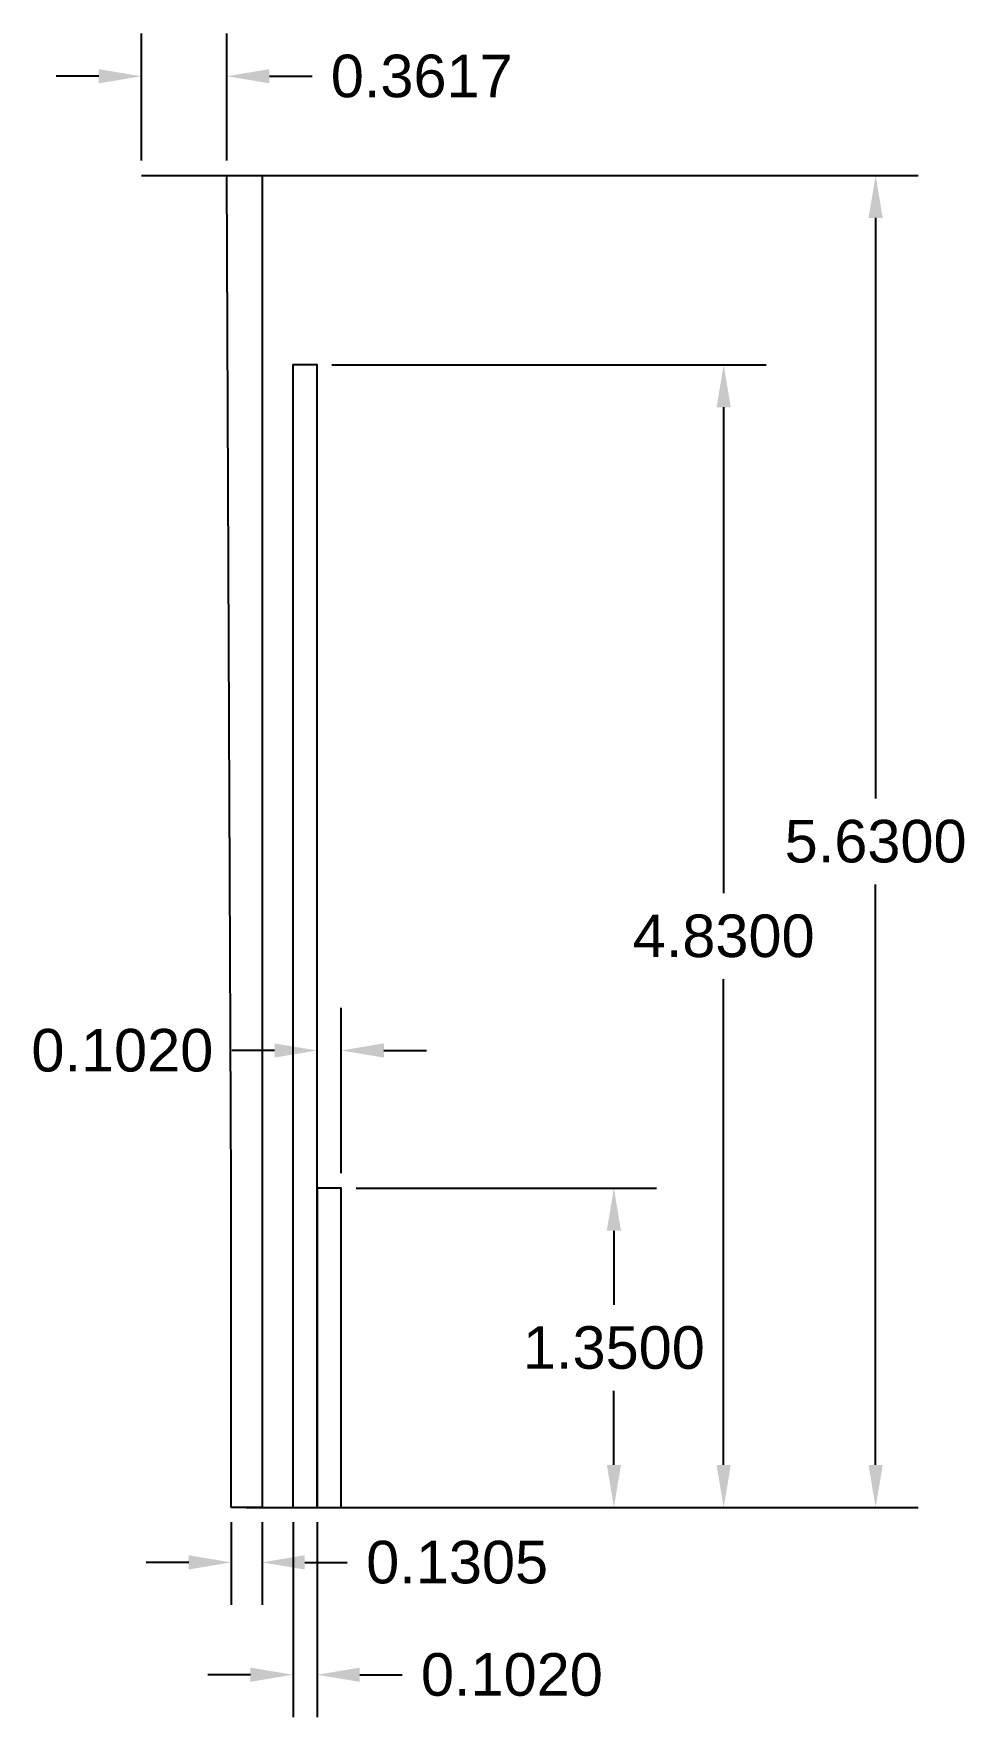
# Model space of a CAD drawing. Header units: centimetres. Extents: x 24.45 to 28.39, y 7.42 to 14.54.
import ezdxf

# ---------------------------------------------------------------- set-up
doc = ezdxf.new("R2010")
doc.units = ezdxf.units.CM
doc.header["$MEASUREMENT"] = 0
for name, color, linetype in [('Cilindru', 6, 'Continuous'), ('dim', 30, 'Continuous'), ('zid_ext_et1', 1, 'Continuous'), ('zid_ext_etaje', 2, 'Continuous')]:
    doc.layers.add(name, color=color, linetype=linetype)
doc.styles.get("Standard").update_dxf_attribs({"font": 'arial.ttf'})
doc.dimstyles.get("Standard").update_dxf_attribs({"dimtxt": 0.18, "dimasz": 0.18, "dimexe": 0.18, "dimexo": 0.0625, "dimgap": 0.09, "dimtad": 0, "dimtih": 1, "dimtoh": 1, "dimdec": 4, "dimzin": 0, "dimdsep": 46, "dimtxsty": 'Standard', "dimcen": 0.09, "dimadec": 0, "dimazin": 0, "dimtfac": 1, "dimtdec": 4, "dimtofl": 0, "dimtmove": 0, "dimatfit": 3, "dimfxl": 1, "dimtolj": 1, "dimtzin": 0, "dimarcsym": 0})

# ---------------------------------------------------------------- blocks, each defined once
blk = doc.blocks.new('*D1')
at = {"layer": 'Defpoints', "color": 0, "transparency": 16777216}
for p in [(25.7527, 9.6593), (25.7527, 8.3093), (26.9051, 8.3093)]:
    blk.add_point(p, dxfattribs=at)
at = {"layer": 'dim', "color": 0, "lineweight": -2, "transparency": 16777216}
for p, q in [((25.8152, 9.6593), (27.0851, 9.6593)), ((26.9051, 9.4793), (26.9051, 9.1662)), ((26.9051, 8.4893), (26.9051, 8.8023)), ((25.8152, 8.3093), (27.0851, 8.3093))]:
    blk.add_line(p, q, dxfattribs=at)
at = {"layer": 'dim', "color": 0, "transparency": 16777216}
for points in [[(26.8751, 9.4793), (26.9351, 9.4793), (26.9051, 9.6593)], [(26.8751, 8.4893), (26.9351, 8.4893), (26.9051, 8.3093)]]:
    blk.add_solid(points, dxfattribs=at)
at = {"layer": 'dim', "color": 0, "transparency": 16777216, "insert": (26.9051, 8.9843), "char_height": 0.18, "attachment_point": 5}
blk.add_mtext('\\A1;1.3500', dxfattribs=at)
blk = doc.blocks.new('*D2')
at = {"layer": 'Defpoints', "color": 0, "transparency": 16777216}
for p in [(25.6507, 10.2408), (25.6507, 9.6593), (25.7527, 9.6593)]:
    blk.add_point(p, dxfattribs=at)
at = {"layer": 'dim', "color": 0, "lineweight": -2, "transparency": 16777216}
for p, q in [((25.6507, 9.7218), (25.6507, 10.4208)), ((25.7527, 9.7218), (25.7527, 10.4208)), ((25.4707, 10.2408), (25.2907, 10.2408)), ((25.9327, 10.2408), (26.1127, 10.2408))]:
    blk.add_line(p, q, dxfattribs=at)
at = {"layer": 'dim', "color": 0, "transparency": 16777216}
for points in [[(25.4707, 10.2708), (25.4707, 10.2108), (25.6507, 10.2408)], [(25.9327, 10.2708), (25.9327, 10.2108), (25.7527, 10.2408)]]:
    blk.add_solid(points, dxfattribs=at)
at = {"layer": 'dim', "color": 0, "transparency": 16777216, "insert": (24.8273, 10.2408), "char_height": 0.18, "attachment_point": 5}
blk.add_mtext('\\A1;0.1020', dxfattribs=at)
blk = doc.blocks.new('*D3')
at = {"layer": 'Defpoints', "color": 0, "transparency": 16777216}
for p in [(25.5487, 8.3093), (25.6507, 8.3093), (25.6507, 7.6026)]:
    blk.add_point(p, dxfattribs=at)
at = {"layer": 'dim', "color": 0, "lineweight": -2, "transparency": 16777216}
for p, q in [((25.5487, 8.2468), (25.5487, 7.4226)), ((25.6507, 8.2468), (25.6507, 7.4226)), ((25.3687, 7.6026), (25.1887, 7.6026)), ((25.8307, 7.6026), (26.0107, 7.6026))]:
    blk.add_line(p, q, dxfattribs=at)
at = {"layer": 'dim', "color": 0, "transparency": 16777216}
for points in [[(25.3687, 7.6326), (25.3687, 7.5726), (25.5487, 7.6026)], [(25.8307, 7.6326), (25.8307, 7.5726), (25.6507, 7.6026)]]:
    blk.add_solid(points, dxfattribs=at)
at = {"layer": 'dim', "color": 0, "transparency": 16777216, "insert": (26.474, 7.6026), "char_height": 0.18, "attachment_point": 5}
blk.add_mtext('\\A1;0.1020', dxfattribs=at)
blk = doc.blocks.new('*D4')
at = {"layer": 'Defpoints', "color": 0, "transparency": 16777216}
for p in [(25.2877, 8.3093), (25.4182, 8.3093), (25.4182, 8.0774)]:
    blk.add_point(p, dxfattribs=at)
at = {"layer": 'dim', "color": 0, "lineweight": -2, "transparency": 16777216}
for p, q in [((25.2877, 8.2468), (25.2877, 7.8974)), ((25.4182, 8.2468), (25.4182, 7.8974)), ((25.1077, 8.0774), (24.9277, 8.0774)), ((25.5982, 8.0774), (25.7782, 8.0774))]:
    blk.add_line(p, q, dxfattribs=at)
at = {"layer": 'dim', "color": 0, "transparency": 16777216}
for points in [[(25.1077, 8.1074), (25.1077, 8.0474), (25.2877, 8.0774)], [(25.5982, 8.1074), (25.5982, 8.0474), (25.4182, 8.0774)]]:
    blk.add_solid(points, dxfattribs=at)
at = {"layer": 'dim', "color": 0, "transparency": 16777216, "insert": (26.2425, 8.0774), "char_height": 0.18, "attachment_point": 5}
blk.add_mtext('\\A1;0.1305', dxfattribs=at)
blk = doc.blocks.new('*D5')
at = {"layer": 'Defpoints', "color": 0, "transparency": 16777216}
for p in [(25.2693, 13.9393), (25.2877, 8.3093), (28.0115, 8.3093)]:
    blk.add_point(p, dxfattribs=at)
at = {"layer": 'dim', "color": 0, "lineweight": -2, "transparency": 16777216}
for p, q in [((25.3318, 13.9393), (28.1915, 13.9393)), ((28.0115, 13.7593), (28.0115, 11.3062)), ((28.0115, 8.4893), (28.0115, 10.9423)), ((25.3502, 8.3093), (28.1915, 8.3093))]:
    blk.add_line(p, q, dxfattribs=at)
at = {"layer": 'dim', "color": 0, "transparency": 16777216}
for points in [[(27.9815, 13.7593), (28.0415, 13.7593), (28.0115, 13.9393)], [(27.9815, 8.4893), (28.0415, 8.4893), (28.0115, 8.3093)]]:
    blk.add_solid(points, dxfattribs=at)
at = {"layer": 'dim', "color": 0, "transparency": 16777216, "insert": (28.0115, 11.1243), "char_height": 0.18, "attachment_point": 5}
blk.add_mtext('\\A1;5.6300', dxfattribs=at)
blk = doc.blocks.new('*D6')
at = {"layer": 'Defpoints', "color": 0, "transparency": 16777216}
for p in [(25.2693, 14.3583), (24.9077, 13.9393), (25.2693, 13.9393)]:
    blk.add_point(p, dxfattribs=at)
at = {"layer": 'dim', "color": 0, "lineweight": -2, "transparency": 16777216}
for p, q in [((24.9077, 14.0018), (24.9077, 14.5383)), ((25.2693, 14.0018), (25.2693, 14.5383)), ((24.7277, 14.3583), (24.5477, 14.3583)), ((25.4493, 14.3583), (25.6293, 14.3583))]:
    blk.add_line(p, q, dxfattribs=at)
at = {"layer": 'dim', "color": 0, "transparency": 16777216}
for points in [[(24.7277, 14.3883), (24.7277, 14.3283), (24.9077, 14.3583)], [(25.4493, 14.3883), (25.4493, 14.3283), (25.2693, 14.3583)]]:
    blk.add_solid(points, dxfattribs=at)
at = {"layer": 'dim', "color": 0, "transparency": 16777216, "insert": (26.0929, 14.3583), "char_height": 0.18, "attachment_point": 5}
blk.add_mtext('\\A1;0.3617', dxfattribs=at)
blk = doc.blocks.new('*D8')
at = {"layer": 'Defpoints', "color": 0, "transparency": 16777216}
for p in [(25.6507, 13.1393), (25.6507, 8.3093), (27.3691, 8.3093)]:
    blk.add_point(p, dxfattribs=at)
at = {"layer": 'dim', "color": 0, "lineweight": -2, "transparency": 16777216}
for p, q in [((25.7132, 13.1393), (27.5491, 13.1393)), ((27.3691, 12.9593), (27.3691, 10.9062)), ((27.3691, 8.4893), (27.3691, 10.5423)), ((25.7132, 8.3093), (27.5491, 8.3093))]:
    blk.add_line(p, q, dxfattribs=at)
at = {"layer": 'dim', "color": 0, "transparency": 16777216}
for points in [[(27.3391, 12.9593), (27.3991, 12.9593), (27.3691, 13.1393)], [(27.3391, 8.4893), (27.3991, 8.4893), (27.3691, 8.3093)]]:
    blk.add_solid(points, dxfattribs=at)
at = {"layer": 'dim', "color": 0, "transparency": 16777216, "insert": (27.3691, 10.7243), "char_height": 0.18, "attachment_point": 5}
blk.add_mtext('\\A1;4.8300', dxfattribs=at)

msp = doc.modelspace()

# ---------------------------------------------------------------- linework, layer by layer
at = {"layer": 'Cilindru'}
msp.add_line((24.90766, 13.93927), (25.26932, 13.93927), dxfattribs=at)
msp.add_lwpolyline([(25.28766, 8.30927), (25.28766, 9.65927), (25.26932, 13.93927), (25.41816, 13.93927), (25.41816, 9.65927), (25.41816, 8.30927)], close=True, dxfattribs=at)
at = {"layer": 'zid_ext_et1'}
msp.add_lwpolyline([(25.65066, 8.30927), (25.75266, 8.30927), (25.75266, 9.65927), (25.65066, 9.65927)], close=True, dxfattribs=at)
at = {"layer": 'zid_ext_etaje'}
msp.add_lwpolyline([(25.65066, 8.30927), (25.65066, 13.13927), (25.54866, 13.13927), (25.54866, 8.30927)], close=True, dxfattribs=at)

# ---------------------------------------------------------------- dimensions: what is measured, and where the dimension line sits
at = {"layer": 'dim'}
for base, p1, p2, picture, middle in [((25.26932, 14.35827), (24.90766, 13.93927), (25.26932, 13.93927), '*D6', (26.09295, 14.35827)), ((25.65066, 10.24083), (25.75266, 9.65927), (25.65066, 9.65927), '*D2', (24.82734, 10.24083)), ((25.41816, 8.0774), (25.28766, 8.30927), (25.41816, 8.30927), '*D4', (26.24246, 8.0774)), ((25.65066, 7.60257), (25.54866, 8.30927), (25.65066, 8.30927), '*D3', (26.47398, 7.60257))]:
    dim = msp.add_linear_dim(base=base, p1=p1, p2=p2, dimstyle='Standard', dxfattribs=at)
    dim.commit()
    dim.dimension.update_dxf_attribs({"geometry": picture, "text_midpoint": middle})
for base, p1, p2, picture, middle in [((28.01154, 8.30927), (25.26932, 13.93927), (25.28766, 8.30927), '*D5', (28.01154, 11.12427)), ((27.36915, 8.30927), (25.65066, 13.13927), (25.65066, 8.30927), '*D8', (27.36915, 10.72427)), ((26.90507, 8.30927), (25.75266, 9.65927), (25.75266, 8.30927), '*D1', (26.90507, 8.98427))]:
    dim = msp.add_linear_dim(base=base, p1=p1, p2=p2, angle=90, dimstyle='Standard', dxfattribs=at)
    dim.commit()
    dim.dimension.update_dxf_attribs({"geometry": picture, "text_midpoint": middle})

doc.saveas('drawing.dxf')
